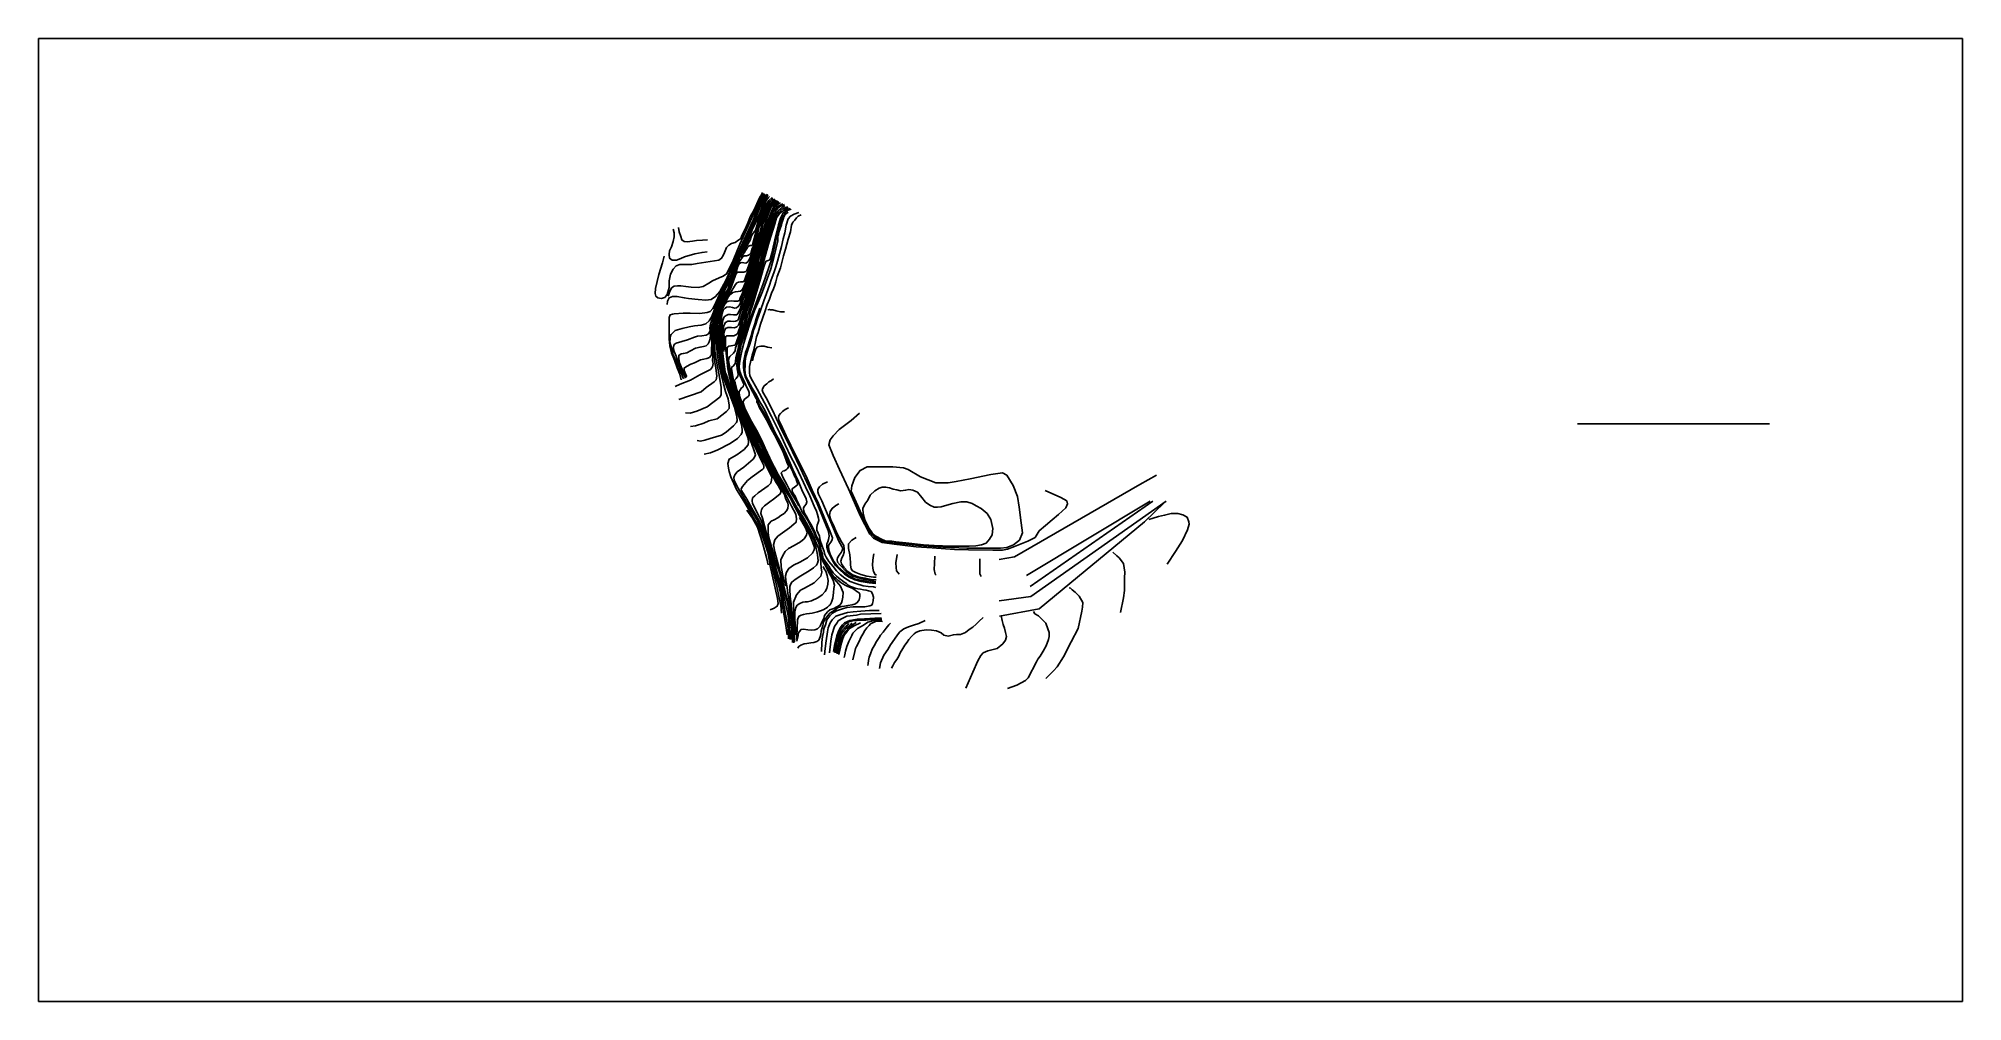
# Model space of a CAD drawing. Header units: metres. Extents: x 305834 to 307838, y 65474 to 66476.
import ezdxf

# ---------------------------------------------------------------- set-up
doc = ezdxf.new("R2010")
doc.units = ezdxf.units.M
doc.header["$LTSCALE"] = 5
doc.layers.add('Слой1', color=10, linetype='Continuous')
picture_1 = doc.add_image_def('image1.jpg', size_in_pixel=(7874, 3940))

msp = doc.modelspace()

# ---------------------------------------------------------------- linework, layer by layer
msp.add_line((307436.4, 66075.2), (307636.4, 66075.2))
at = {"layer": 'Слой1', "flags": 128}
for points, elevation in [([(306485.3, 66249.8), (306484.6, 66247.2), (306483.5, 66243), (306479.6, 66230.6), (306476.3, 66216.2), (306475.8, 66210.8), (306476.7, 66208.1), (306478.7, 66206.3), (306482.2, 66205.8), (306485.9, 66206.9), (306488.4, 66210), (306490.3, 66217.1), (306490.3, 66224.2), (306491.9, 66231), (306494.7, 66236.3), (306497.8, 66239.8), (306501.5, 66241.1), (306513.9, 66241.1), (306519.5, 66242.1), (306542.3, 66245.6), (306545, 66247.7), (306546.8, 66250.6), (306548, 66253.8), (306550.3, 66258.8), (306552.6, 66261.3), (306555.2, 66262.9), (306559.2, 66264.2), (306562.9, 66266.8), (306565, 66268.2), (306566.2, 66271.4), (306569.3, 66277.1), (306571.9, 66283.4), (306574.4, 66289.6), (306575.8, 66292.8), (306578.1, 66295.9), (306580.5, 66301.3), (306583, 66307.3), (306584.9, 66311.1), (306586.5, 66313.7), (306587.8, 66316.1)], 90), ([(306489.4, 66208.1), (306490.9, 66212.5), (306493, 66216.8), (306495.6, 66218.6), (306499.1, 66219), (306502.7, 66218.9), (306507.7, 66218.2), (306513.5, 66217.5), (306520.5, 66217.1), (306525.8, 66218.4), (306531.6, 66221.6), (306535.5, 66224.1), (306542.4, 66227.1), (306546.6, 66229), (306550.3, 66231.4), (306551.7, 66233.9), (306557, 66245.4), (306563.9, 66262.4), (306576.4, 66289.8), (306583.5, 66304.3), (306586.5, 66310.9), (306588.2, 66314), (306589.4, 66315.1)], 92), ([(306488.5, 66199.6), (306488.7, 66202.9), (306490.4, 66206.4), (306494, 66207.8), (306498.7, 66207.7), (306506.2, 66206.6), (306510.6, 66205.6), (306520.8, 66204.8), (306528.6, 66204.1), (306534.2, 66204.8), (306538.7, 66207.8), (306543.3, 66212.9), (306549.5, 66224.4), (306553.4, 66233), (306560.1, 66248.8), (306568.5, 66267.2), (306577.8, 66287.2), (306583.8, 66302.5), (306586.8, 66309.4), (306588, 66312.6), (306590, 66314.4)], 93), ([(306503, 66121.1), (306501.7, 66127.1), (306498.9, 66133.7), (306495.9, 66141.6), (306492.9, 66149), (306491.1, 66156.3), (306490.5, 66163.3), (306490.6, 66172.7), (306490.6, 66181.5), (306490.3, 66185.8), (306491.4, 66188.6), (306493.8, 66189.5), (306495.8, 66189.9), (306505, 66190.5), (306512.3, 66190.3), (306522.4, 66190), (306529.9, 66191.1), (306533.2, 66192.3), (306536, 66195.2), (306537.3, 66197.8), (306541.3, 66206.1), (306544.2, 66212.6), (306547.5, 66218.6), (306551.4, 66226.4), (306553.8, 66232.2), (306558.2, 66242.1), (306564.3, 66255.1), (306571.2, 66269.9), (306577.1, 66282.9), (306579.4, 66288.7), (306583.2, 66298.8), (306586.8, 66306.7), (306588.3, 66311), (306591.4, 66314.2)], 94), ([(306592.7, 66314.3), (306590.2, 66311), (306586.7, 66304.2), (306583.5, 66296.9), (306579.5, 66285.7), (306572.9, 66270.4), (306567.5, 66258.6), (306560.3, 66244.1), (306557.3, 66237), (306553.6, 66226.7), (306548.2, 66217.5), (306545.2, 66211.2), (306542.4, 66206.7), (306540.2, 66200.7), (306538.3, 66196.9), (306536.5, 66191.5), (306534.6, 66186.4), (306532, 66182.6), (306528.6, 66179.4), (306523.6, 66177.9), (306516.9, 66177.3), (306511.4, 66176.4), (306504.1, 66174.5), (306496.8, 66172.3), (306492.5, 66168.4), (306491.7, 66167.3), (306491.3, 66160.1), (306493.2, 66153.2), (306494.6, 66146.8), (306498.3, 66139.7), (306505.4, 66122.2)], 95), ([(306507.4, 66122.9), (306504.6, 66128.2), (306501.2, 66136), (306497.6, 66145.8), (306495.7, 66150.7), (306494.7, 66154.4), (306495.7, 66157.8), (306497.6, 66159.3), (306503.5, 66161), (306509.4, 66162.7), (306516.8, 66165.3), (306520, 66166.5), (306524.6, 66167), (306528.9, 66167.6), (306531.5, 66169.1), (306533.1, 66171.9), (306532.9, 66175.3), (306533.5, 66178.9), (306534.5, 66182.1), (306537, 66188.5), (306539.2, 66195.6), (306541.4, 66200.6), (306544.1, 66205.9), (306546.7, 66210.8), (306550.6, 66218.7), (306553.2, 66223.5), (306557, 66231.7), (306559.6, 66238.6), (306563.3, 66247.3), (306566, 66253.2), (306569.5, 66259.9), (306572, 66265.2), (306575.2, 66272.4), (306576.8, 66277.2), (306579.7, 66282.7), (306583.7, 66291.7), (306585.6, 66296.8), (306587.1, 66300.2), (306589, 66305.9), (306590.8, 66309.6), (306592.7, 66312.6), (306593.4, 66313.2)], 96), ([(306496.8, 66114), (306501.8, 66116.7), (306512.8, 66120.8), (306522.5, 66126.2), (306528.8, 66129.4), (306533.4, 66131.8), (306535.6, 66134.6), (306536.4, 66138), (306535.7, 66141), (306536.1, 66151), (306535.7, 66161.7), (306536.4, 66171.1), (306536.7, 66177.1), (306537.4, 66182.2), (306538, 66186.1), (306538.5, 66189.8), (306540.2, 66194.8), (306541.9, 66199.1), (306544.2, 66204.3), (306547.7, 66210.1), (306551.4, 66215), (306553.4, 66220.4), (306556.5, 66227.5), (306559.5, 66235.4), (306561.9, 66241.4), (306563.5, 66244), (306565, 66246.4), (306567.1, 66249), (306568.7, 66250), (306571.1, 66250.2), (306573.2, 66250.7), (306574, 66251.5), (306575.5, 66253.1), (306576.6, 66257), (306578.2, 66260.7), (306579.7, 66265.8), (306582.4, 66276), (306584.5, 66283.4), (306585.8, 66286.9), (306587.9, 66293.2), (306589.8, 66298.7), (306591.1, 66301.5)], 99), ([(306500.5, 66100.7), (306523.6, 66108.4), (306529.1, 66112.9), (306537.4, 66118.8), (306539.5, 66121.2), (306540.2, 66124.9), (306539, 66133.6), (306537.7, 66141), (306536.9, 66151.2), (306536.8, 66161.5), (306537.5, 66171.9), (306538.5, 66182.9), (306539.5, 66188.7), (306541.3, 66193.4), (306545.5, 66203.7), (306549.3, 66209.4), (306551.7, 66213.1), (306555.2, 66221.5), (306560.5, 66234.5), (306561.9, 66239.3), (306563.4, 66241.8), (306564.6, 66242.9), (306566.3, 66243.3), (306568.2, 66242.9), (306570.4, 66242.7), (306572.2, 66243.5), (306573.1, 66245.1), (306574.8, 66248.1), (306578.6, 66258.9), (306581.8, 66268), (306584, 66279.3), (306587.6, 66289.8), (306591.1, 66299.6), (306593.9, 66305.2), (306596.9, 66308.4), (306598.7, 66309.9)], 100), ([(306507.3, 66086.6), (306512.4, 66086.4), (306519.1, 66088.3), (306530, 66093.1), (306543.2, 66102.9), (306544.5, 66105.4), (306544.7, 66113.2), (306542.5, 66126), (306538.9, 66144.1), (306538.1, 66151.3), (306538, 66159), (306538.6, 66173.5), (306539.5, 66182.4), (306540.6, 66188.3), (306542.4, 66194.1), (306545.5, 66201.8), (306548.7, 66206.8), (306552.1, 66211.8), (306554.6, 66216.4), (306557.5, 66224.1), (306559.7, 66230.2), (306560.6, 66232.2), (306561.8, 66233.3), (306563.6, 66233.3), (306566.6, 66233), (306568.3, 66233), (306570.2, 66233.8), (306571.3, 66234.8), (306573.4, 66240.4), (306576.9, 66250.1), (306579, 66256.5), (306582.4, 66266.4), (306585.2, 66275), (306587.6, 66286.5), (306589.4, 66293.2), (306591.7, 66298.8), (306593, 66301.6), (306596.1, 66305.5), (306600.6, 66309.2)], 101), ([(306512.7, 66072.3), (306517.9, 66073.2), (306526.6, 66075.8), (306531.6, 66078.2), (306540.4, 66080.6), (306550, 66088.1), (306552.8, 66091.2), (306553, 66094.6), (306551.9, 66101.4), (306549.1, 66108.9), (306547.1, 66116.9), (306545.2, 66123.7), (306542.2, 66137.4), (306540.4, 66148.3), (306539.8, 66161), (306540.2, 66176.1), (306540.9, 66181.9), (306541.9, 66188), (306543.8, 66193.8), (306546.8, 66201.1), (306549.4, 66205.5), (306554.5, 66212.3), (306559.4, 66220.4), (306561, 66221.9), (306562.5, 66222.7), (306565, 66223.2), (306567.1, 66223), (306568.7, 66223.7), (306569.3, 66225.4), (306570.4, 66228.5), (306577.2, 66245.7), (306583.4, 66264.5), (306586.4, 66275.2), (306589.5, 66288.4), (306590.6, 66293.3), (306593.2, 66298.9), (306596.3, 66303.7), (306599.5, 66306.7), (306601.7, 66308.2)], 102), ([(306519.5, 66057.7), (306523.2, 66057.3), (306527.5, 66058.1), (306533.3, 66060.1), (306545, 66063.5), (306549.9, 66066.6), (306557.5, 66073.2), (306560.6, 66076.6), (306561.1, 66078.8), (306560.9, 66082.6), (306558.6, 66092.5), (306547.4, 66122.2), (306544.7, 66133.4), (306543.4, 66139.8), (306542.2, 66149.2), (306541.4, 66157.4), (306541.6, 66169.5), (306541.3, 66178.1), (306542.8, 66185.9), (306544.2, 66192), (306545.7, 66196.2), (306547.1, 66200.1), (306549.7, 66203.3), (306552, 66207.1), (306554.8, 66210.1), (306556.7, 66211.9), (306559.5, 66212.7), (306562.4, 66213.1), (306564.8, 66213.4), (306566.2, 66214.3), (306567.4, 66216.6), (306570.2, 66223.3), (306577.9, 66243.7), (306585.9, 66268.5), (306590.1, 66282.5), (306591.5, 66291.7), (306593, 66295.2), (306594.6, 66299.4), (306597.3, 66302.8), (306599.9, 66305.6), (306603, 66307.5)], 103), ([(306526.9, 66043.6), (306533.6, 66045), (306541.1, 66048.3), (306554, 66054.8), (306561.7, 66060), (306565.5, 66064.2), (306566.6, 66066.6), (306566.6, 66069.3), (306565.7, 66074.5), (306564.5, 66078.9), (306562.1, 66085.7), (306558, 66097.5), (306553.7, 66109.7), (306551.3, 66115.9), (306547.6, 66126), (306546.7, 66129.5), (306545.9, 66133.7), (306544.6, 66142.8), (306543.2, 66151.1), (306542.8, 66158), (306542.9, 66168.3), (306542.9, 66176), (306543.4, 66185), (306544.4, 66190.6), (306545.6, 66193.8), (306547, 66197.5), (306548.3, 66200), (306550.5, 66202.1), (306552.7, 66203), (306555, 66203.3), (306557.7, 66203.1), (306559.6, 66202.8), (306561.6, 66202.9), (306563.7, 66203.7), (306564.4, 66206.2), (306566.4, 66210.6), (306571, 66222.2), (306574.4, 66232), (306578.9, 66243.9), (306582, 66253.2), (306585.2, 66262.4), (306588.9, 66274.8), (306591.9, 66286.6), (306593.1, 66292.1), (306594.7, 66296.1), (306596.2, 66300.2), (306599.6, 66303.7), (306602, 66306.1), (306603.8, 66307)], 104), ([(306595.8, 65881.5), (306599.8, 65883.3), (306602.8, 65885.2), (306603.9, 65888), (306603.3, 65893.2), (306595.4, 65928.7), (306595.3, 65930.5), (306593.3, 65941.3), (306590.9, 65948.9), (306586.4, 65962.2), (306583.8, 65967.9), (306579.1, 65976.3), (306568.1, 65994.8), (306560.4, 66006.7), (306554.6, 66020.1), (306552.9, 66025.5), (306552.3, 66029.2), (306551.7, 66033.9), (306552.8, 66038.6), (306560.9, 66042.8), (306568.6, 66048.6), (306572.7, 66053.3), (306573.2, 66056.4), (306572.7, 66060), (306568.8, 66070.8), (306563.1, 66086.4), (306557.3, 66102), (306549.1, 66124.1), (306547.4, 66132.2), (306546.5, 66138.8), (306544.7, 66152.3), (306544.5, 66161.9), (306544.3, 66177), (306544.8, 66185.9), (306545.6, 66190), (306546.8, 66193.7), (306548.7, 66195.7), (306550.3, 66196.8), (306553.3, 66196.9), (306556.3, 66196.5), (306558.8, 66195.7), (306560.6, 66196.1), (306562.4, 66197.3), (306564, 66199.6), (306566.6, 66207.5), (306577.6, 66236.9), (306588.4, 66269.1), (306594.8, 66291), (306597.6, 66298.1), (306600.2, 66302.6), (306602.7, 66304.8), (306604.7, 66306.3)], 105), ([(306607.4, 65878.2), (306606.8, 65886.1), (306605.1, 65894), (306603.5, 65900.9), (306601.8, 65908.8), (306598.9, 65921.1), (306597.2, 65929.1), (306596.2, 65933.9), (306595, 65939.8), (306594.4, 65942.3), (306591.9, 65949), (306590.5, 65952.7), (306589.1, 65958.5), (306587, 65963.3), (306585.1, 65968.8), (306582.9, 65973.7), (306580.2, 65978), (306574, 65988), (306568.1, 65998.1), (306561.1, 66010), (306558.1, 66016.6), (306557.7, 66019.2), (306558.8, 66022), (306561.4, 66025.1), (306568.3, 66030.2), (306577.9, 66038.3), (306579.3, 66040.4), (306580.2, 66042.8), (306579.4, 66046), (306576.1, 66055.2), (306569.2, 66072.4), (306566.1, 66080.8), (306559.6, 66099.7), (306556.5, 66108.5), (306552.1, 66119.8), (306550.1, 66125.9), (306548.9, 66128.9), (306548.3, 66132.2), (306547.4, 66139.4), (306546.2, 66148.3), (306545.8, 66152), (306545.4, 66163.9), (306545.2, 66173.5), (306545.8, 66178.6), (306546.4, 66183.2), (306547.8, 66186.6), (306549.7, 66188.2), (306551.8, 66189.2), (306554.2, 66189.2), (306557.5, 66188.7), (306560.5, 66188.9), (306562, 66189.9), (306564.7, 66195.6), (306566.1, 66200.5), (306574.7, 66225.9), (306582.7, 66248.4), (306590, 66269.6), (306591.7, 66275.3), (306594.6, 66286.5), (306596.7, 66293.5), (306598.5, 66297.8), (306600.2, 66301), (306602.2, 66302.7), (306604.8, 66304.6), (306606.4, 66305.4)], 106), ([(306547.3, 66150.7), (306547.1, 66157.6), (306546.4, 66165.9), (306546.6, 66173), (306547.3, 66177.6), (306549.1, 66180.8), (306551.6, 66182), (306554.4, 66182.1), (306557.7, 66181.7), (306559.5, 66182.1), (306561.5, 66182.8), (306562.6, 66184.1), (306563.5, 66186.6), (306565.6, 66193.6), (306569.1, 66203.2), (306573.7, 66218), (306577, 66228.3), (306583, 66244.9), (306588.9, 66262.6), (306593.2, 66275), (306595.8, 66285.6), (306597.2, 66291.5), (306599.1, 66296.8), (306601.6, 66299.8), (306604.5, 66302.3), (306607.3, 66303.7), (306608.7, 66304.3)], 107), ([(306616.4, 65850.8), (306616.2, 65858.5), (306615.6, 65865.3), (306614.7, 65872.4), (306613.7, 65879.4), (306612.4, 65884.8), (306610.9, 65891.7), (306608.6, 65900.2), (306605.7, 65910.4), (306603.1, 65920.4), (306601.3, 65926.1), (306599.6, 65932.9), (306597.8, 65939.5), (306596.1, 65945.4), (306594.5, 65950.7), (306593.4, 65955.4), (306592.2, 65959.5), (306589.9, 65969), (306587.5, 65977), (306586, 65982), (306586.1, 65984.2), (306586.5, 65985.7), (306587.8, 65987.9), (306589.9, 65990), (306593.8, 65993.1), (306600.4, 65997.7), (306606, 66002.2), (306606.6, 66004), (306606.6, 66006), (306605.2, 66008.1), (306604, 66010.9), (306602, 66014.3), (306589.5, 66037.8), (306584.6, 66046.7), (306578.1, 66058.9), (306575.1, 66066), (306570.6, 66076), (306567.2, 66084.5), (306562.7, 66095.2), (306558.9, 66105.6), (306555.8, 66115.2), (306553.3, 66123.9), (306551.7, 66132.5), (306550.6, 66142.7), (306549.5, 66152), (306549, 66158.8), (306549.2, 66162.9), (306549, 66164.5), (306549.4, 66166.2), (306550.2, 66167), (306551.7, 66167), (306555, 66167), (306557.9, 66167), (306559.9, 66167.8), (306561.5, 66168.8), (306562.8, 66171.6), (306564.1, 66175.5), (306565, 66180.3), (306567.1, 66186.7), (306570.8, 66198.7), (306573.7, 66208), (306575.7, 66214.9), (306579.2, 66225.4), (306581.5, 66233.6), (306584.1, 66240.6), (306587.9, 66254.4), (306590.4, 66263.2), (306592.9, 66270.3), (306596.2, 66282.8), (306597.9, 66289.2), (306599.1, 66292.1), (306600.5, 66295), (306602, 66297.6), (306604, 66300.1), (306607.2, 66302.1), (306610.6, 66303.7)], 109), ([(306617.8, 65850.6), (306617.7, 65861.8), (306616.6, 65869.3), (306615.7, 65876.4), (306615, 65881.6), (306614, 65886.8), (306612.8, 65893), (306610.6, 65899.1), (306609.3, 65904.6), (306606.9, 65911.9), (306605.9, 65918.2), (306604.3, 65923.6), (306602.5, 65927.7), (306601, 65933.4), (306599.4, 65939), (306596.6, 65948.4), (306594.4, 65956.7), (306593.5, 65961.8), (306593.4, 65966.8), (306593.5, 65969.9), (306595.1, 65971.9), (306596.7, 65973.7), (306599.9, 65975.1), (306603.5, 65977.3), (306606.6, 65979.7), (306610.2, 65982), (306612.7, 65984.7), (306614, 65987.2), (306614.5, 65990.4), (306613.9, 65993), (306612.1, 65996.9), (306610.5, 66001.5), (306608.2, 66005.5), (306605.8, 66010.2), (306599.4, 66022.5), (306593.9, 66031.8), (306588.7, 66041), (306584.1, 66049.7), (306581.1, 66055.7), (306578.4, 66061.8), (306572.7, 66074.3), (306569.6, 66081.6), (306563.9, 66094.7), (306560, 66104.5), (306558.1, 66111.3), (306554.7, 66124), (306552.4, 66135.3), (306551.3, 66142.7), (306550.9, 66149.3), (306550.7, 66152.1), (306550.8, 66154), (306551.5, 66155.3), (306552.7, 66156.1), (306554.8, 66156.4), (306556.8, 66156.8), (306558.7, 66157.3), (306559.9, 66158.7), (306560.4, 66160.5), (306562.9, 66167.4), (306565.8, 66175.9), (306567.1, 66183.1), (306570.9, 66194.7), (306575.2, 66208.7), (306579.3, 66221.7), (306582.7, 66233.2), (306587.2, 66247.6), (306590.6, 66259.6), (306594.5, 66272.6), (306597.4, 66281.7), (306599.4, 66288.7), (306600.6, 66292.5), (306602.2, 66294.7), (306603.7, 66296.7), (306606.3, 66299), (306608.2, 66300.8), (306610.9, 66302.1)], 110), ([(306613.9, 66301.1), (306610.9, 66300.2), (306608.1, 66298.6), (306605.2, 66295.6), (306602.6, 66294), (306601, 66289.5), (306592.6, 66262.7), (306584.1, 66231.9), (306578, 66211.5), (306571.6, 66193.1), (306568.2, 66179.4), (306566.1, 66171.4), (306562.5, 66160.9), (306560.5, 66156.7), (306559.6, 66154.5), (306559.1, 66151.2), (306557.4, 66148.7), (306553.5, 66145.3), (306552.8, 66144.1), (306552.4, 66141.2), (306553, 66137.4), (306556.2, 66121.6), (306562.1, 66102.7), (306568.9, 66086.1), (306576.8, 66068.4), (306582.9, 66055.2), (306589.9, 66041.1), (306599.3, 66023.7), (306609.6, 66006), (306618, 65989.4), (306622.3, 65981.2), (306623.1, 65976.3), (306622.6, 65972.8), (306620.3, 65970.7), (306615.7, 65967), (306608.5, 65961.7), (306603.6, 65958.2), (306600.4, 65954.3), (306599.2, 65949.2), (306600.6, 65941.8), (306604.1, 65929.2), (306608.3, 65913.1), (306613, 65894.1), (306616.2, 65883.6), (306617.7, 65872.8), (306618.8, 65863.4), (306619, 65850.2), (306619, 65847.5)], 111), ([(306614.7, 66300.3), (306610.6, 66298.2), (306605.5, 66294.1), (306602.3, 66289.7), (306600.4, 66283.5), (306594.5, 66264.8), (306588.6, 66243.4), (306584.3, 66227.8), (306580, 66213.1), (306572.4, 66188.6), (306567.3, 66170.7), (306565, 66164.7), (306563.8, 66160.5), (306561.9, 66152), (306560, 66144.1), (306559.7, 66140.3), (306559.2, 66138.1), (306557.4, 66135.7), (306555.7, 66134.3), (306555.3, 66132.8), (306556.7, 66124), (306557.5, 66120.4)], 112), ([(306616.6, 66299.5), (306613.3, 66298), (306608.9, 66294.4), (306606.5, 66289.5), (306604.2, 66282.3), (306601.1, 66269.8), (306597.4, 66253.1), (306595.9, 66248.2), (306595.6, 66247), (306595.2, 66246.1), (306593.5, 66245.4), (306591.3, 66244.5), (306590.7, 66243.7), (306589.1, 66238.8), (306585.5, 66226.2), (306577.6, 66199.6), (306575.3, 66192.1), (306573.8, 66186), (306571, 66178), (306567.4, 66167), (306564.4, 66158.6), (306563.2, 66152.2), (306561.7, 66143.8), (306560.9, 66137.1), (306561.3, 66132.4), (306562, 66128.9), (306562.4, 66126.6), (306562.1, 66124.7), (306560.1, 66122.5), (306559.2, 66121.3), (306558.5, 66120.6), (306558.5, 66119.5), (306559.2, 66117.8), (306560.9, 66110.7), (306563.2, 66103.5)], 113), ([(306617.6, 66298.8), (306614.4, 66297.6), (306612.3, 66296.2), (306610.5, 66293.2), (306608.6, 66290.1), (306607, 66286.3), (306605, 66281.2), (306603.3, 66275.1), (306600.6, 66260.9), (306597.3, 66247), (306588.4, 66221), (306576.6, 66189.1), (306569.3, 66168.1), (306565.5, 66157.8), (306564, 66150.5), (306562.5, 66140.7), (306562.1, 66135), (306562.6, 66130.2), (306564.4, 66125.1), (306568.1, 66116.5), (306567.9, 66115.2), (306567.6, 66113.9), (306565.8, 66112.6), (306564, 66110.1), (306563.3, 66108.9), (306563.2, 66107.6), (306564, 66103.5), (306566.2, 66097.5), (306571.4, 66084.2), (306577, 66074), (306585.5, 66057.9), (306592.9, 66041.3)], 114), ([(306614.3, 66295.8), (306612.6, 66294.4), (306610.9, 66292.4), (306610, 66290.9), (306609.2, 66288.5), (306608, 66285.3), (306607.3, 66282.5), (306604.6, 66274.9), (306604.2, 66272.4), (306603.6, 66270.5), (306603.5, 66268.1), (306603.5, 66265.9), (306599.5, 66248.4), (306596.3, 66236.6), (306592.4, 66226.1), (306587.5, 66213.1), (306583.9, 66203.6), (306579.3, 66193.1), (306576.1, 66184.5), (306573.4, 66176.2), (306570.7, 66167.3), (306568.3, 66159.3), (306566.4, 66152.7), (306564.6, 66144.3), (306563.6, 66138.4), (306563.4, 66134.1), (306564.1, 66129.7), (306565.8, 66125.2), (306569.3, 66117.9), (306570.2, 66115.4), (306571.7, 66112.5), (306572.9, 66110), (306573.7, 66107.9), (306573.8, 66105.2), (306572.7, 66103.7), (306570.1, 66101.6), (306568.5, 66100.4), (306567.5, 66098.2), (306567.9, 66095.8), (306569.4, 66091.6), (306572.3, 66085), (306576.3, 66077.8), (306582.7, 66066.1), (306587.1, 66057.7), (306590.6, 66049.9), (306595.3, 66039.6), (306599.9, 66030.3), (306603.9, 66022.5), (306610.2, 66012.3), (306616, 66001.2), (306623.1, 65988.9), (306630.9, 65976.4), (306638.9, 65961.6), (306646.1, 65945.9), (306648.1, 65935.3), (306648.9, 65925.4), (306649.3, 65920.9), (306648.5, 65916.6), (306646.2, 65914.4), (306641.3, 65909.8), (306631.3, 65904.2), (306627.3, 65902), (306622.9, 65897.2), (306619.9, 65889.4), (306619.9, 65877.5), (306621, 65862.3), (306621, 65848.1)], 115), ([(306565.6, 66248.2), (306567.2, 66251.4), (306568.9, 66253.6), (306569.8, 66255.6), (306571.2, 66257.7), (306572.4, 66259.4), (306573.7, 66260.5), (306574.9, 66260.8), (306576.4, 66260.9), (306577.2, 66261.6), (306577.7, 66263.1), (306581.4, 66277.2), (306585.6, 66288.8), (306588, 66295.8), (306589.8, 66301.2), (306594.2, 66307.9), (306597.7, 66310.9)], 98), ([(306567.5, 66253.2), (306569.8, 66258), (306572.3, 66262.2), (306574.7, 66266.6), (306575.4, 66269), (306576.5, 66271.7), (306577.8, 66273.8), (306579.3, 66275.4), (306580.4, 66276.9), (306581.1, 66278.9), (306583.1, 66285.9), (306585.4, 66291.7), (306588.4, 66300), (306591.2, 66307.1), (306593.5, 66310.7), (306594.9, 66312.1)], 97), ([(306649.1, 65838.1), (306649.6, 65847.5), (306650.1, 65853.6), (306651.2, 65858.3), (306651.6, 65861.6), (306653.3, 65866), (306654.6, 65871.1), (306657.7, 65875.3), (306660.6, 65878.2), (306664.7, 65880.6), (306670.9, 65882.5), (306675.5, 65883.9), (306682.2, 65884.8), (306688.1, 65884.6), (306694.2, 65884.7), (306699.4, 65885.7), (306701.5, 65886.3), (306702.4, 65888.2), (306702.8, 65890.8), (306703.2, 65894.9), (306702.3, 65898.3), (306700.8, 65900.6), (306698.2, 65901.2), (306695.8, 65901.9), (306692.7, 65902.5), (306689.9, 65903), (306686.9, 65903.5), (306684.1, 65904), (306681.5, 65905.2), (306679.3, 65906), (306676.9, 65907.3), (306675.1, 65908.9), (306672.6, 65910.5), (306670.5, 65912.1), (306668.5, 65913.5), (306664.8, 65916.6), (306661.1, 65920.1), (306658.5, 65923.9), (306656.6, 65926.9), (306654.5, 65929.7), (306652.8, 65932.2), (306650.6, 65935.7), (306650, 65939.7), (306648.4, 65943.9), (306647.9, 65948.1), (306646.6, 65951.7), (306645.6, 65955.3), (306643.4, 65958.6), (306642.4, 65961.9), (306640.1, 65966.8), (306638.1, 65970.9), (306636, 65974.2), (306633.8, 65978.3), (306632.3, 65980.3), (306631, 65983.3), (306630.2, 65985.5), (306630.4, 65987.7), (306631.5, 65989.4), (306633.2, 65991.5), (306633.9, 65994.1), (306633.1, 65997.3), (306628.6, 66006.6), (306624.4, 66017), (306621.9, 66021.9), (306619.3, 66027.5), (306616.4, 66034.2), (306612.7, 66043.1), (306608.8, 66051.2), (306606.9, 66055.4), (306602.7, 66062.9), (306599, 66069.5), (306594.1, 66080.4), (306590.5, 66088.6), (306587.5, 66093.5), (306585, 66098.1), (306580.3, 66106.7), (306576.9, 66112.2), (306572.3, 66120.6), (306570.9, 66123.5), (306570.2, 66125), (306569.9, 66126), (306569.5, 66128.4), (306569.3, 66131.3), (306569.6, 66136), (306569.5, 66139.4), (306570.1, 66143.8), (306570.9, 66147.5), (306572.6, 66153.3), (306574.1, 66157.2), (306575.5, 66161.7), (306577, 66166.5), (306578.5, 66173.3), (306580.3, 66178.1), (306582.4, 66184.7), (306585.6, 66193.2), (306589, 66203.2), (306591.8, 66210.9), (306594.9, 66219.5), (306596.8, 66225.2), (306599.6, 66232.6), (306601.6, 66238.6), (306603.3, 66244.6), (306607.6, 66260), (306609.2, 66267.7), (306610.9, 66274.2), (306612.3, 66282.2), (306614.5, 66288.6), (306616.8, 66291.5), (306620.7, 66293.6), (306625.5, 66295.4)], 120), ([(306494.6, 66277.8), (306495.8, 66274), (306495.8, 66269.9), (306494.6, 66265), (306492.8, 66259.4), (306490.9, 66255.3), (306490.3, 66251.5), (306490.9, 66247.6), (306493.7, 66245.7), (306498.2, 66245.6), (306502.5, 66247.4), (306506.5, 66249.1), (306517, 66252.3), (306524.8, 66253.8), (306529.9, 66254.4)], 89), ([(306500, 66279.8), (306500.7, 66275.1), (306502.6, 66270.4), (306503.6, 66266.8), (306505.9, 66265.1), (306509.3, 66264.8), (306514.7, 66265.3), (306519, 66266.3), (306525.2, 66266.6), (306530.3, 66266.8)], 88), ([(306627.8, 66292.7), (306624.9, 66291.3), (306623, 66289.6), (306621.5, 66287.4), (306619.3, 66285.2), (306617.9, 66282.1), (306616.7, 66275.3), (306614.5, 66267.4), (306611.6, 66257.2), (306609.5, 66250.2), (306607.3, 66241.9), (306606.3, 66237.6), (306602.8, 66228.6), (306601.5, 66223), (306600.4, 66219.5), (306599, 66215.9), (306597.1, 66211.4), (306594.8, 66205.1), (306592.6, 66199.4), (306590, 66191.7), (306585.7, 66178.9), (306583.3, 66170.4), (306581.4, 66165.7), (306580.7, 66162.4), (306579.7, 66157.2), (306579.1, 66154.1), (306578.2, 66150.9), (306576.8, 66146.9), (306576.2, 66144.1), (306575, 66139.6), (306574.1, 66135.1), (306574.1, 66130.8), (306574, 66128.3), (306574.4, 66125.6), (306575.6, 66123), (306582.2, 66111.3), (306589.8, 66097.1), (306597.1, 66083), (306599.4, 66078), (306605.8, 66065.6), (306611.4, 66053.2), (306617.1, 66040.7), (306621.6, 66032.4), (306625.2, 66025.2), (306630.4, 66014.1), (306632.6, 66009.6), (306636.9, 66000.4), (306641.6, 65989.6), (306643.8, 65984.3), (306644.9, 65980.7), (306646, 65976.9), (306646.2, 65974.5), (306645.6, 65972.5), (306644.5, 65969.7), (306644.3, 65967.4), (306644.3, 65964.5), (306647, 65958.2), (306647.8, 65953.8), (306649.6, 65948.9), (306651.1, 65944), (306652, 65942.3), (306652.7, 65939.3), (306654, 65936.5), (306656.7, 65931.9), (306661.1, 65926.6), (306664.8, 65922.2), (306668.4, 65918.3), (306673.5, 65914.6), (306678.8, 65911.1), (306684.8, 65908.9), (306692.4, 65906.4), (306697.6, 65905.9), (306703.2, 65905.5), (306705.6, 65904.9)], 125), ([(306548.7, 66152.2), (306548.5, 66159.3), (306547.8, 66165), (306547.5, 66169.6), (306547.9, 66172.2), (306549.2, 66174.5), (306551.5, 66175.6), (306555.5, 66175.6), (306558.6, 66175.3), (306560.9, 66176.4), (306562.7, 66178), (306563.8, 66180.8), (306564.7, 66184.2), (306568.3, 66195.7), (306572.1, 66207.1), (306575.4, 66219.1), (306579.6, 66231.6), (306584, 66244.2)], 108), ([(306625.5, 65989.9), (306623, 65994.2), (306618.6, 66001.8), (306615.1, 66008), (306612.7, 66012.8), (306611, 66016), (306609, 66019.8), (306607.9, 66022.3), (306607.3, 66023.2), (306607.2, 66024.2), (306607.8, 66024.9), (306608.8, 66025.8), (306610.2, 66026.4), (306612.4, 66027.3), (306613.4, 66028.4), (306614.7, 66030.2), (306614.8, 66031.7), (306614.2, 66032.9), (306613.4, 66034.4), (306612.3, 66037.4), (306608.7, 66046.6), (306606.2, 66051.8), (306604.5, 66054.9), (306600, 66063.8), (306595.2, 66072.5), (306591.8, 66079.3), (306587.7, 66086.6), (306584.7, 66091.9), (306582.7, 66096.3), (306581.9, 66097.8), (306581.7, 66098.6), (306582, 66099.4), (306581.8, 66100.2), (306581.2, 66101.5), (306577.6, 66108.1), (306574.2, 66114.8), (306570.5, 66122.3), (306569.6, 66124), (306569.4, 66125.7), (306568.9, 66127.4), (306568.2, 66130.8), (306567.9, 66134.4), (306567.8, 66139), (306568.9, 66144.2), (306569.9, 66149.4), (306571.2, 66153), (306572.4, 66155.7), (306573.9, 66160.6), (306575.7, 66166.8), (306577.1, 66172), (306579.5, 66179.2), (306581, 66184.7), (306585, 66195.6)], 118), ([(306508.3, 66123.6), (306504.1, 66132.2), (306501.2, 66138.8), (306500.4, 66143.4), (306500.4, 66146.5), (306503.1, 66148.1), (306505.2, 66148.6), (306508.9, 66149.2), (306512.5, 66151.1), (306518, 66154), (306522.6, 66155.1), (306526.3, 66155.8), (306528.9, 66156.5), (306531.1, 66158.5), (306532.2, 66160.5), (306533.1, 66163.9), (306533.9, 66171.3), (306535.1, 66179.3)], 97), ([(306508.8, 66124.4), (306507.5, 66127.2), (306506, 66130.9), (306506, 66133.2), (306508.4, 66134.9), (306512.9, 66137.3), (306516.8, 66138.7), (306523.2, 66142), (306526.5, 66142.6), (306529.5, 66143.3), (306532.3, 66144.4), (306533.9, 66145.9), (306534.6, 66147.5), (306534.6, 66152.7), (306534.8, 66158.9), (306534.7, 66166.8), (306535.3, 66172.2), (306535.5, 66177.7), (306536.2, 66182.2), (306537.1, 66186)], 98), ([(306610.4, 66191.8), (306606.5, 66191.9), (306601.9, 66192.8), (306598.4, 66193.9), (306596.1, 66194), (306594.9, 66194.3), (306593.7, 66194.1), (306593.3, 66193.5)], 128), ([(306597.5, 66154.2), (306593, 66155.1), (306589.5, 66156.1), (306585.9, 66156.1), (306582.5, 66155.5), (306580.7, 66153.2), (306579.7, 66150.1), (306578.2, 66145.6), (306577.3, 66140.8)], 129), ([(306705.7, 65908.8), (306698.8, 65909.7), (306690.5, 65911), (306683.7, 65912.8), (306677.8, 65915.6), (306673.2, 65918.7), (306667.8, 65923.6), (306663.6, 65927.6), (306660.6, 65932.8), (306658, 65937.8), (306656.2, 65942), (306654.7, 65946.9), (306654.6, 65950.1), (306655.6, 65952.5), (306656.3, 65954.8), (306657.2, 65958.4), (306656.9, 65961.2), (306656.1, 65964), (306651.1, 65975.9), (306644.5, 65992.2), (306636.4, 66009.2), (306627, 66029.4), (306618.8, 66046.1), (306611.6, 66060.8), (306605.8, 66072.9), (306598.2, 66089.4), (306591.4, 66102.2), (306588.1, 66108.2), (306587.4, 66110.8), (306588.2, 66113), (306589.5, 66114.8), (306592, 66117), (306594.3, 66119), (306596.9, 66120.3), (306599.2, 66122)], 130), ([(306616.9, 65884.1), (306615.7, 65890.7), (306614.2, 65898.7), (306613.3, 65904.7), (306611.9, 65912.2), (306611.5, 65917.1), (306612.6, 65920.8), (306615.1, 65924.6), (306619.9, 65927.9), (306626.6, 65931.2), (306634.4, 65935.7), (306639.6, 65940.6), (306641.6, 65943.9), (306641.7, 65946.4), (306639.9, 65952.3), (306635.3, 65962.8), (306631.7, 65969.8), (306628.3, 65976), (306621.6, 65988.2), (306616.4, 65998), (306609.2, 66009.3), (306606, 66015.2), (306599.9, 66025.7), (306594, 66036.2), (306587.5, 66049.6), (306583.1, 66058.6), (306578.9, 66066.4), (306575.4, 66074.5), (306570.8, 66083.9), (306566.4, 66094.1), (306563.2, 66103.5)], 113), ([(306624.4, 65841.5), (306625.5, 65843.5), (306627.6, 65844.9), (306631.2, 65846.1), (306634, 65846.6), (306638, 65847.1), (306641, 65847.5), (306644.2, 65848.6), (306646.3, 65850), (306647.7, 65853.3), (306648.5, 65856), (306648.8, 65859.5), (306649.3, 65861.9), (306650.5, 65864.9), (306651.3, 65868.9), (306653.5, 65872.7), (306655.6, 65875.6), (306658.1, 65878.4), (306661.1, 65880.3), (306664.6, 65882.5), (306666.5, 65884), (306670.3, 65885.1), (306673, 65885.4), (306676.5, 65885.9), (306681, 65886.9), (306684.6, 65887.8), (306686.7, 65889.5), (306688.4, 65891.9), (306688.8, 65893.4), (306689.1, 65895.4), (306688.9, 65897.7), (306688.2, 65899.3), (306686, 65900.7), (306684.2, 65902.1), (306681.7, 65903.8), (306678.4, 65905.3), (306676, 65906.1), (306673.9, 65907.2), (306671.5, 65908.7), (306669.1, 65910), (306666.1, 65912.3), (306663.9, 65914.4), (306661.5, 65916.3), (306658.9, 65920.5), (306657, 65923.2), (306654.8, 65926.3), (306653.6, 65928.7), (306652, 65931.2), (306650.8, 65933.7), (306649.9, 65935.9), (306649.5, 65937.6), (306648.9, 65939.9), (306648.5, 65941.3), (306647.9, 65943.1), (306647.3, 65945.1), (306647.2, 65946.8), (306647, 65948.4), (306646.3, 65950.8), (306644.7, 65954.3), (306643.3, 65956.8), (306642.2, 65959.6), (306641, 65962.6), (306637.8, 65969.1), (306634.4, 65975.1), (306632, 65979.2), (306629.1, 65983.3), (306627.2, 65987.3), (306625.2, 65992.3), (306622.9, 65996.6), (306621.6, 65999.8), (306620.1, 66002.5), (306619, 66004.5), (306618.5, 66005.9), (306618.5, 66007.1), (306619.3, 66008.1), (306620.7, 66009), (306622.8, 66010.7), (306623.7, 66011.3), (306624.3, 66012.5), (306624.1, 66013.4), (306623.9, 66014.2), (306623.2, 66016.1), (306622.6, 66017.3), (306622.2, 66018.5), (306621.5, 66019.9), (306619.3, 66025.3), (306617.2, 66029.6), (306614.3, 66035.8), (306612.7, 66040.4), (306611.6, 66042.6), (306608, 66050), (306606.2, 66054.2), (306604.1, 66058.9), (306601.2, 66063.5), (306598.6, 66068.8), (306596.5, 66072.9), (306594.4, 66076.6), (306591.2, 66083.1), (306588.3, 66088), (306584.5, 66094.3), (306583.1, 66097.4), (306582, 66099.4)], 119), ([(306614.7, 65851.3), (306614.5, 65861.8), (306613.3, 65868), (306611.6, 65877.1), (306609.5, 65889), (306607.7, 65898.2), (306604.7, 65908.7), (306602, 65919.6), (306599.7, 65927.6), (306598.3, 65933.9), (306596.7, 65939.9), (306594.9, 65945.6), (306593.1, 65951), (306592, 65954.4), (306589.6, 65964.1), (306587.6, 65971.1), (306585.8, 65975.5), (306582.7, 65981.2), (306578.9, 65989), (306577.4, 65992.2), (306577, 65995.1), (306577.3, 65998), (306579.5, 66000.4), (306583, 66003.4), (306593.4, 66010.5), (306596.2, 66013.6), (306597.2, 66016.4), (306597.4, 66019.6), (306589.3, 66035.5), (306579.9, 66053.7), (306570.5, 66073.5), (306564.5, 66088.5), (306563, 66092.2)], 108), ([(306614.9, 66091.9), (306611.3, 66090), (306608.6, 66088), (306606.4, 66085.9), (306604.5, 66083.8), (306604.3, 66081.3), (306604.7, 66078.7), (306606.9, 66074.8), (306612.3, 66062.6), (306617.1, 66052.8), (306627.5, 66031.7), (306633.3, 66020.7), (306639.5, 66006.2), (306646.1, 65992.2), (306654.1, 65972.9), (306657.9, 65963.8), (306660, 65958.3), (306660.5, 65956.5), (306660.2, 65954.7), (306659.1, 65952.5), (306657.3, 65950.2), (306656.5, 65948.5), (306656.5, 65946.3), (306657, 65942.7), (306658.2, 65939.5), (306661.4, 65932.9), (306666.5, 65926), (306672, 65921.2), (306677.5, 65917.1), (306682.6, 65914.3), (306689.7, 65912.4), (306696.8, 65911), (306700.7, 65910.3), (306705.6, 65909.5)], 131), ([(306688.7, 66086.5), (306679.9, 66078.6), (306667.4, 66069.4), (306661.3, 66062.6), (306658.2, 66058.5), (306656.7, 66053.4), (306661.2, 66042.2), (306667.9, 66027.5), (306677.1, 66007.5), (306689.4, 65979.8), (306699.5, 65960.4), (306703.1, 65956.1), (306712.2, 65951.8), (306724.9, 65949.9), (306747.8, 65947), (306764.4, 65946.2), (306787.6, 65944.3), (306802.3, 65944), (306827.5, 65943.8), (306837.5, 65943.8), (306842.7, 65944.8), (306850.1, 65947.5), (306864, 65953.2), (306871.6, 65957), (306876, 65963.7), (306882.5, 65969.5), (306889.3, 65975.4), (306895.9, 65980.9), (306903.6, 65987.6), (306905.3, 65991.9), (306904.6, 65995), (306898.5, 65998.6), (306882.2, 66005.8)], 143), ([(306613.2, 65855.5), (306612.2, 65862.8), (306610.7, 65873.4), (306609.3, 65880.8), (306607.5, 65891.1), (306606.4, 65898.8), (306604.2, 65907.6), (306601.5, 65916.6), (306600.6, 65920.2), (306598.6, 65929.1), (306597, 65934.3), (306595.8, 65939.5), (306594.6, 65943.2), (306592.9, 65948.4), (306590.2, 65957.1), (306589.3, 65961.4), (306588, 65965.3), (306583.8, 65975), (306576.5, 65987.5), (306571.4, 65996.8), (306565.9, 66005.9), (306565.5, 66007.1), (306565.8, 66008.3), (306566.9, 66010.1), (306572.1, 66016.2), (306576.9, 66020), (306588, 66027.9), (306589, 66029.2), (306589.2, 66030.5), (306589.2, 66031.9), (306588, 66034), (306577.8, 66055.1), (306569.9, 66072.9)], 107), ([(306620.2, 65847.3), (306620, 65851.4), (306619.7, 65859.6), (306619.5, 65866.7), (306618.7, 65873), (306618.4, 65877.3), (306618, 65881), (306617.5, 65887.8), (306616.3, 65895.3), (306616.1, 65902.6), (306616.2, 65905.9), (306616.7, 65907.9), (306618.3, 65910.4), (306621.7, 65913.2), (306627.5, 65916.8), (306636.2, 65922.3), (306640.9, 65925.4), (306643.8, 65928), (306645, 65930), (306645.6, 65932.5), (306645, 65938.9), (306642.8, 65948.8), (306641.3, 65953.4), (306637.7, 65961.5), (306633.7, 65968.4), (306627.7, 65979.3), (306618.9, 65994.8), (306614.3, 66003.2), (306609.1, 66012.1), (306604.1, 66020.3), (306600.1, 66028), (306596, 66035.1), (306592.9, 66041.3)], 114), ([(306655.5, 66014.8), (306650.3, 66012.3), (306647.1, 66009.7), (306646.2, 66008.6), (306645.4, 66006.8), (306645.2, 66004.5), (306646.1, 66001.9), (306649.6, 65995), (306656, 65979.4), (306667.2, 65953), (306670.3, 65947.4), (306671.2, 65945.3), (306670.8, 65943.2), (306669.7, 65941.2), (306667.5, 65938.3), (306665.9, 65935.8), (306665.5, 65933.9), (306665.9, 65931.3), (306668.4, 65927.9), (306674.7, 65921.6), (306682.1, 65916.2), (306687.7, 65914.8), (306694.1, 65913.2), (306701.6, 65911.7), (306705.8, 65911.2)], 134), ([(306734.5, 66029.5), (306723.3, 66030.3), (306707.2, 66030.5), (306696.8, 66030.5), (306689.3, 66026.7), (306683.9, 66019.3), (306680.7, 66010.6), (306680.1, 66005.1), (306686.8, 65989.9), (306696.4, 65968.2), (306700.8, 65960.8), (306705.9, 65956.2), (306712.5, 65953), (306719.1, 65951.8), (306727.5, 65950.8), (306750.3, 65948.4), (306775.4, 65946.7), (306800.5, 65945.9), (306819.8, 65945.6), (306835.6, 65945.9), (306842, 65946.4), (306849.2, 65949.1), (306855.4, 65954.2), (306858.4, 65961.7), (306857, 65972.1), (306855.1, 65988.4), (306853.1, 65999.5), (306848.8, 66011), (306842.1, 66021.6), (306837.5, 66024.1), (306825.6, 66022.5), (306803.9, 66017.8), (306789.4, 66015.3), (306780.9, 66013.9), (306768.1, 66013.7), (306752.2, 66020), (306739.4, 66027.6), (306734.5, 66029.5)], 144), ([(306834.2, 65890.8), (306867.1, 65895.5), (307008.1, 65994.8)], 128), ([(306862.5, 65917.2), (306991.6, 65994.8)], 141), ([(306571.3, 65985.2), (306577.1, 65977.1), (306582.6, 65967.5), (306587.7, 65951.3), (306591.9, 65935.9), (306593.4, 65928.4)], 104), ([(306611.8, 65906.4), (306609.3, 65915.7), (306607, 65926.4), (306606.8, 65933.7), (306608.7, 65938.2), (306611.4, 65942.3), (306614.8, 65945.3), (306620.5, 65948.4), (306627.3, 65952.3), (306631.1, 65955.6), (306633.6, 65959.3), (306634.1, 65962.5), (306632.3, 65966.9), (306626.2, 65977.7)], 112), ([(306667, 65992), (306664, 65990.3), (306660.1, 65987.1), (306658.1, 65984), (306657.5, 65979.6), (306658.9, 65975.4), (306661.2, 65970.4), (306665.2, 65961.4), (306669.9, 65952.2), (306672.2, 65948.4), (306672.8, 65944.9), (306672.7, 65941.5), (306671.7, 65938), (306670.3, 65935.7), (306669.3, 65932.2), (306669.9, 65929.4), (306672.2, 65925.9), (306676.4, 65921.5), (306681.5, 65918), (306688.3, 65915.6), (306694.6, 65914.6), (306700.7, 65913.2), (306706.1, 65912.7)], 135), ([(307006.5, 65993.4), (306985.5, 65973.3), (306876, 65882.5), (306834.5, 65875.1)], 140), ([(306990.2, 65975.6), (306994.7, 65977), (307000.1, 65978.8), (307006.5, 65980), (307013.4, 65981.7), (307020.3, 65981.7), (307025.5, 65980.3), (307029.9, 65978), (307031.8, 65973.3), (307032.2, 65970.7), (307030.5, 65964.8), (307025.1, 65953.6), (307017.7, 65942.3), (307009.2, 65929)], 141), ([(306685.2, 65956.8), (306680.8, 65954), (306677.3, 65950.2), (306677.1, 65947.9), (306677.3, 65945.5), (306678.7, 65938.8), (306678.9, 65935.1), (306679.2, 65930.9), (306679.3, 65928.2), (306679.9, 65924.4), (306681.4, 65922.2), (306684.7, 65920.3), (306690.2, 65918.2), (306696.4, 65916.5), (306703.4, 65915.7), (306706.1, 65915.4)], 137), ([(306622.9, 65850.7), (306623.4, 65852.9), (306623.3, 65856.1), (306623.7, 65860.4), (306623.7, 65864.7), (306624, 65868.5), (306624.1, 65871.2), (306624.7, 65873.3), (306625.8, 65875.1), (306627.9, 65876.1), (306630.4, 65876.8), (306633.4, 65877.3), (306636.6, 65877.7), (306639.4, 65878.2), (306645.1, 65879.5), (306647.9, 65880.4), (306651, 65881.6), (306653.8, 65883.2), (306655.4, 65884.4), (306657.1, 65886), (306658, 65886.9), (306659.5, 65889.5), (306661, 65893.7), (306661.6, 65899.7), (306662, 65903.8), (306662.5, 65907.2), (306661.2, 65912.5), (306658.7, 65916.9), (306656.8, 65920.4), (306654.3, 65925.5), (306652.9, 65928), (306651.6, 65930.2), (306650.3, 65933.4), (306649.2, 65935.7), (306648.7, 65937.5)], 117), ([(306703.5, 65940), (306702.9, 65935.9), (306702.6, 65932.8), (306702.2, 65928.3), (306702.5, 65924.9), (306703.2, 65921.5), (306705, 65918.3), (306706.3, 65917.6)], 138), ([(306727.8, 65939.3), (306726.4, 65930.4), (306726.8, 65925.5), (306727.3, 65922.3), (306728.8, 65920), (306730.1, 65918.7)], 139), ([(306767.3, 65937.3), (306766.7, 65929.8), (306766.6, 65923.7), (306767.6, 65918.6), (306768.4, 65917.5)], 140), ([(306813.9, 65934.6), (306814.2, 65928.7), (306813.9, 65922.7), (306814.1, 65919), (306815.4, 65916.2)], 141), ([(306952.4, 65941.6), (306956.7, 65937.8), (306959.1, 65935.7), (306963.6, 65929.9), (306965.2, 65920.7), (306964.6, 65914.8), (306964.7, 65901.6), (306963.8, 65894.1), (306960.7, 65878.7)], 142), ([(306622, 65855.6), (306622, 65860.9), (306621.6, 65866.8), (306621.4, 65872.2), (306621.3, 65876.2), (306621.5, 65880.3), (306622.2, 65883.9), (306623.9, 65886.4), (306626.6, 65888.2), (306629.7, 65889.4), (306632.1, 65889.8), (306634.6, 65889.9), (306638.6, 65891), (306645.2, 65893.9), (306649.7, 65897.2), (306652.8, 65900.6), (306654.7, 65903.6), (306655.6, 65908.1), (306656, 65912.2), (306655, 65917.3), (306653.7, 65921.8), (306651.8, 65924.4), (306650.9, 65926.6)], 116), ([(306623.5, 65848.9), (306624.7, 65854.7), (306624.7, 65856.4), (306625.8, 65858.7), (306627.8, 65861.1), (306630.3, 65861.3), (306634.7, 65860.6), (306638.7, 65860.2), (306642.1, 65860.7), (306644.9, 65861.6), (306647.7, 65864.5), (306649.6, 65868.6), (306651.4, 65872.5), (306652.4, 65875.5), (306655.2, 65879.3), (306657.9, 65881.4), (306662, 65883.1), (306665, 65884.6), (306668.3, 65886.3), (306669.9, 65888.9), (306670.8, 65891.4), (306671.5, 65894.7), (306671.7, 65899.5), (306670.6, 65902), (306668.9, 65906.1), (306667, 65908.4), (306664.8, 65911.1), (306662.3, 65914), (306659.9, 65917.3), (306657.5, 65920.5), (306656.1, 65923), (306654.3, 65925.5)], 118), ([(306907, 65904.5), (306908.4, 65904), (306910.3, 65902.4), (306913.2, 65899.9), (306917.6, 65895.7), (306921.4, 65889.1), (306921, 65884.4), (306920.1, 65880.1), (306916.5, 65862.2), (306909.2, 65848.2), (306901.1, 65832.6), (306894.7, 65822.1), (306890.6, 65818.1), (306882.9, 65809.9)], 143), ([(306652.3, 65834.8), (306653, 65841.4), (306653.9, 65849.2), (306655.2, 65858.7), (306656, 65862.9), (306658, 65868), (306660.3, 65871.1), (306664.2, 65874.9), (306668.2, 65876.4), (306676.1, 65878.7), (306682.1, 65879.3), (306690.2, 65880.3), (306699, 65881), (306709, 65881)], 125), ([(306711.4, 65877.6), (306689.9, 65876.9), (306685.4, 65875.9), (306675.4, 65875), (306669.8, 65872.3), (306666.5, 65870.1), (306665.7, 65868.6), (306662.6, 65864.3), (306660, 65855.6), (306659, 65849), (306657.5, 65836.8)], 130), ([(306799.3, 65800.1), (306806.9, 65816.8), (306811.9, 65828.4), (306814.9, 65834.1), (306817.6, 65836.8), (306822.3, 65838.7), (306832.2, 65841.3), (306837.9, 65846.1), (306840.6, 65850.1), (306841.9, 65853.7), (306840.8, 65857.9), (306839.8, 65862.4), (306838.3, 65866.1), (306837.3, 65870.6), (306836.2, 65875.3)], 145), ([(306870, 65879.9), (306871.4, 65877.4), (306875, 65875.3), (306878.9, 65871.6), (306882.8, 65867.5), (306885, 65861.7), (306886.3, 65858.1), (306886.1, 65853.8), (306885.4, 65850.7), (306883.1, 65844.2), (306880, 65838.6), (306877, 65833.4), (306874.6, 65830.2), (306873, 65827.3), (306864.4, 65810.7), (306861.6, 65808.1), (306852.7, 65803.2), (306842.7, 65799.5)], 144), ([(306661.7, 65838), (306663, 65846.3), (306665.1, 65854.4), (306666.7, 65859.2), (306668.7, 65862.7), (306671.1, 65865.9), (306673.2, 65868.1), (306678.7, 65870.4), (306686.3, 65871.9), (306694, 65872.3), (306704.5, 65873), (306711.7, 65873)], 135), ([(306662.6, 65837.2), (306663.1, 65840.1), (306663.6, 65844.8), (306664.2, 65847.3), (306665, 65849.9), (306665.7, 65853.3), (306666.9, 65856.1), (306668.2, 65859), (306669.3, 65861.2), (306671.1, 65863), (306672.5, 65865.1), (306674.2, 65866.9), (306675.4, 65867.8), (306677.6, 65868.9), (306680.4, 65869.6), (306683.2, 65870.3), (306686.4, 65870.4), (306689.2, 65870.7), (306695.2, 65870.8), (306700.3, 65871.5), (306704.7, 65871.6), (306708.7, 65872), (306711.9, 65871.9)], 136), ([(306663.7, 65836.9), (306664.1, 65838.7), (306664.3, 65841.8), (306664.9, 65845.4), (306665.5, 65849), (306666.9, 65853.4), (306668.4, 65856.7), (306670.4, 65859.8), (306672.7, 65862.1), (306674.5, 65864.2), (306676.4, 65865.8), (306677.7, 65867.2)], 137), ([(306665.1, 65836.2), (306665.8, 65840.8), (306666.3, 65844.8), (306667.5, 65850.1), (306668.6, 65853.5), (306670.4, 65857.1), (306672.4, 65859.7), (306675, 65862.3), (306677.4, 65864.1), (306679.8, 65866.5), (306681.1, 65867.7)], 138), ([(306666.1, 65835.6), (306666.3, 65837.9), (306666.8, 65841.8), (306668.2, 65846.2), (306669.6, 65851.6), (306671.6, 65855.1), (306674.6, 65859.4), (306678, 65863), (306680.7, 65865.4), (306683.5, 65867.2), (306685.2, 65868.4)], 139), ([(306667.3, 65834.9), (306669.9, 65847.3), (306671.5, 65851.7), (306672.8, 65855.1), (306675.9, 65858.9), (306678.8, 65862.4), (306683, 65864.9), (306689.7, 65868)], 140), ([(306672.7, 65832), (306673.5, 65834.7), (306674.1, 65838.6), (306675.6, 65843.5), (306677.7, 65848.6), (306680.6, 65854.8), (306681.8, 65857.3), (306684.2, 65859.8), (306686.7, 65862.2), (306689.7, 65864), (306692.7, 65865.6), (306697.4, 65868.7), (306701.3, 65869.8), (306704.4, 65870.6), (306708.4, 65871), (306711.3, 65871), (306712.1, 65871)], 141), ([(306681.7, 65829.4), (306681.7, 65829.4), (306683.7, 65838), (306684.6, 65841.2), (306685.4, 65843.4), (306688.3, 65848.6), (306690, 65852.6), (306692, 65856.2), (306694.2, 65859.9), (306696.4, 65862.7), (306698.6, 65865.3), (306700.3, 65867.1), (306705.4, 65869.5), (306708.2, 65869.7), (306710.2, 65869.7), (306712.7, 65869.5)], 142), ([(306697.2, 65823.5), (306697.6, 65825.6), (306697.9, 65828.7), (306698.7, 65832.2), (306700.2, 65835.7), (306702, 65840.6), (306704.1, 65844.2), (306706.5, 65848.5), (306709, 65852.9), (306710.7, 65855), (306713.3, 65858.4), (306716.6, 65862.6), (306719.4, 65865.9), (306721, 65867.8)], 143), ([(306709.5, 65820.5), (306710.5, 65826.2), (306714.1, 65834.3), (306718.2, 65840.1), (306721, 65845.1), (306725, 65851), (306728.2, 65855.5), (306730.8, 65858.8), (306735, 65861.7), (306739.6, 65863.9), (306744.8, 65865.6), (306750.5, 65867.3), (306757.1, 65870.6)], 144), ([(306722, 65820.8), (306723.4, 65823.4), (306725.3, 65826.8), (306727.5, 65829.9), (306729.7, 65833.2), (306731.2, 65836.6), (306733.8, 65841.3), (306735.8, 65844.7), (306738.2, 65847.7), (306740, 65850.8), (306742.8, 65853.8), (306745.6, 65856.5), (306747.2, 65858), (306751.6, 65859.8), (306758.2, 65860.6), (306763.6, 65860.2), (306769, 65859.8), (306773.6, 65857.5), (306776.6, 65855.2), (306781.1, 65854.2), (306786.5, 65855.6), (306789.6, 65855.7), (306793.9, 65856), (306799.2, 65858.1), (306802.9, 65861.1), (306806.7, 65863.4), (306810.3, 65866.7), (306813.5, 65869.6), (306817.4, 65873.6)], 145)]:
    msp.add_lwpolyline(points, dxfattribs=dict(at, elevation=elevation))
for points in [[(306998, 66021.9), (306980.7, 66012.2), (306850, 65936.8), (306834.3, 65933.9)], [(306994.3, 65994.8), (306866.3, 65905.7)]]:
    msp.add_lwpolyline(points, dxfattribs=at)
at = {"layer": 'Слой1', "elevation": 145, "flags": 128}
msp.add_lwpolyline([(306821.6, 65981.8), (306825.5, 65975.6), (306827.4, 65966.4), (306827, 65959.5), (306824.1, 65955.2), (306820.6, 65950.8), (306815.7, 65949.1), (306809.9, 65948.3), (306803, 65947.9), (306783.8, 65947.9), (306766.6, 65948.7), (306755.2, 65949.2), (306736.8, 65951.3), (306726.4, 65952.5), (306722.3, 65952.9), (306719.1, 65952.9), (306715.4, 65953.5), (306711.5, 65955), (306705.7, 65958.1), (306701.9, 65961.7), (306698.8, 65966.3), (306696.8, 65970.5), (306694.4, 65975.3), (306692.4, 65981.5), (306692.1, 65987), (306694.1, 65991.5), (306697.4, 65995.8), (306699.7, 66000.9), (306704.6, 66005.4), (306709.1, 66008.1), (306712.4, 66009.4), (306715.9, 66009.4), (306719.8, 66008.5), (306723.8, 66007.1), (306727.7, 66006.4), (306731.5, 66005.5), (306734, 66005.7), (306736.9, 66006.3), (306740, 66006.7), (306744.4, 66006.1), (306749.1, 66004), (306753.5, 65998.4), (306757.6, 65993.7), (306762.1, 65990.5), (306766.6, 65988.6), (306769.8, 65988.6), (306773.9, 65988.9), (306777.3, 65989.9), (306785.9, 65992.2), (306794.1, 65994), (306800.5, 65994), (306806.2, 65992.2), (306810.3, 65989.9), (306815.3, 65986.9)], close=True, dxfattribs=at)

# ---------------------------------------------------------------- pictures from other files: only their frames are drawn
image = msp.add_image(picture_1, insert=(305833.5, 65473.7), size_in_units=(2004.1, 1002.8))
image.dxf.flags = 7

doc.saveas('drawing.dxf')
